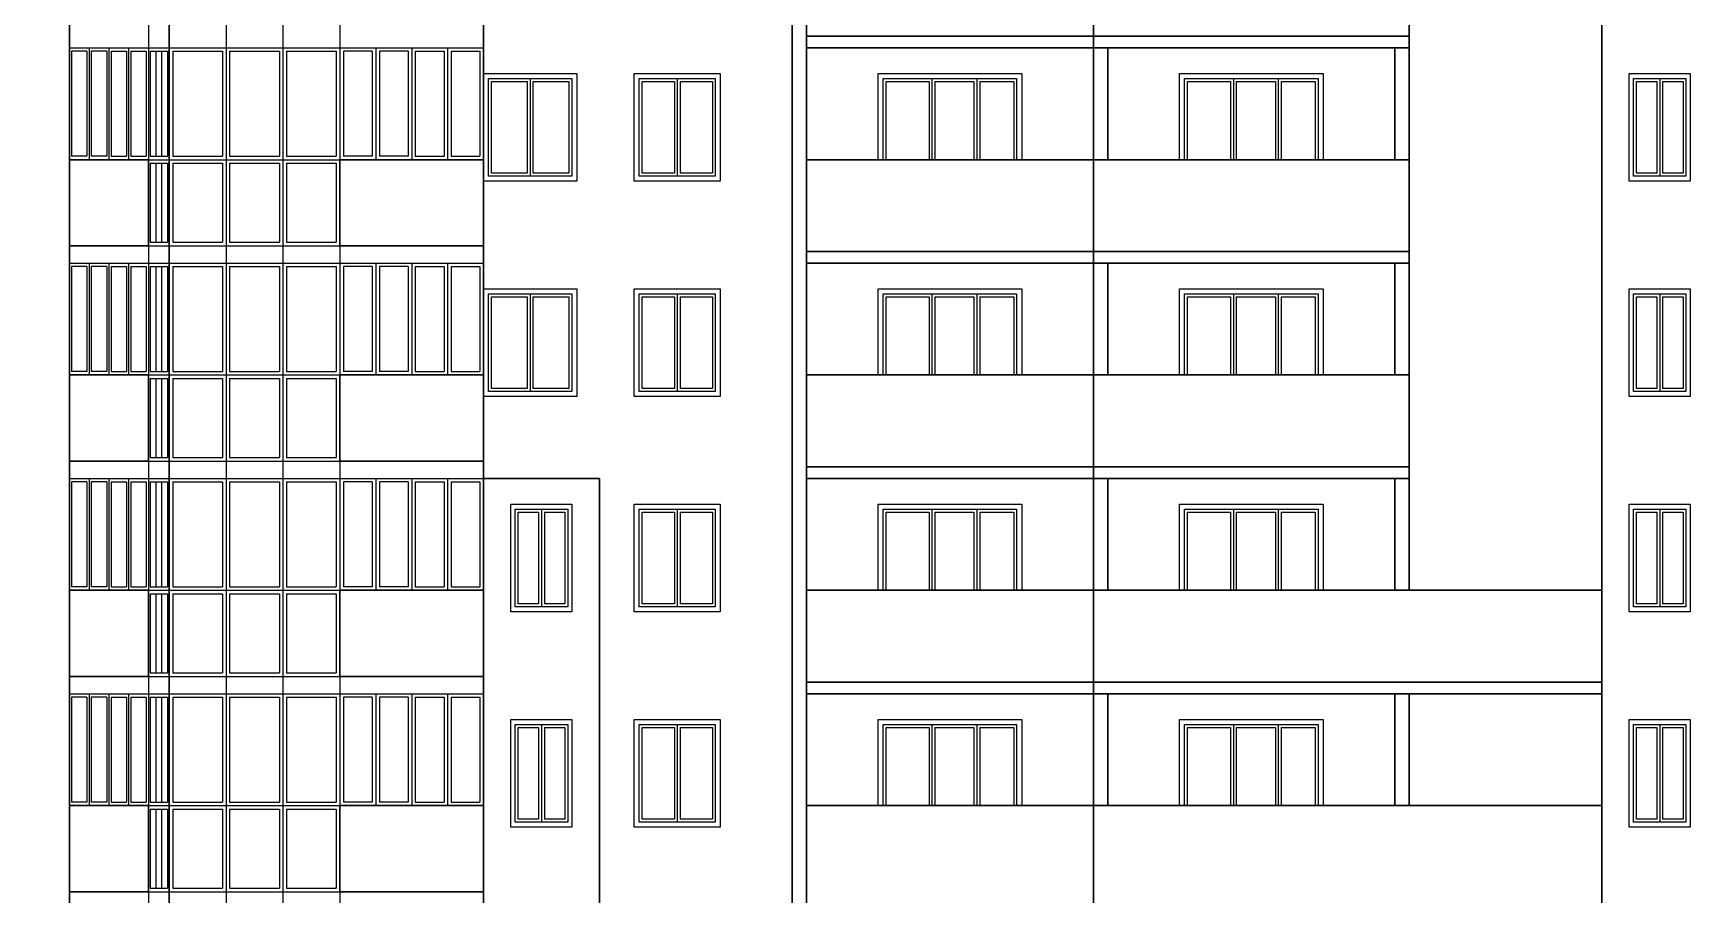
# Model space of a CAD drawing. Header units: inches. Extents: x -634 to 3638, y -6930911 to 5552.
# Drawn here: x 1970.87 to 1993.28, y 3409.74 to 3421.31 of the extents above; entities that cross this region are included whole.
import ezdxf

# ---------------------------------------------------------------- set-up
doc = ezdxf.new("R2010")
doc.units = ezdxf.units.IN
doc.header["$MEASUREMENT"] = 0
doc.linetypes.add('Dashed', pattern=[1128.888893, 564.444447, -564.444447])
for name, color, linetype, lineweight in [('ELEV', 134, 'Continuous', 18), ('фасады', 7, 'Continuous', 30), ('фасады2', 7, 'Continuous', 25)]:
    doc.layers.add(name, color=color, linetype=linetype, lineweight=lineweight)

msp = doc.modelspace()

# ---------------------------------------------------------------- hatches: boundary and pattern name
at = {"layer": 'ELEV', "linetype": 'Continuous'}
h = msp.add_hatch(dxfattribs=at)
h.set_pattern_fill('ANSI31', color=256, scale=0.01044, style=0)
h.set_pattern_definition([(45, (1262.311104, 3366.587935), (-0.02343928418428, 0.02343928418428), [])])
edge = h.paths.add_edge_path()
edge.add_ellipse((1445.78234, 3471.96182), major_axis=(0, 6932302.83262), ratio=0.00000001506, start_angle=89.999976115149, end_angle=270.000023884851)
edge.add_line((1445.67794, 3474.85168), (1445.67794, 3528.48347))
edge.add_line((1445.67794, 3528.48347), (1445.88675, 3528.48347))
edge.add_line((1445.88675, 3528.48347), (1445.88675, 3474.85168))

# ---------------------------------------------------------------- linework, layer by layer
at = {"layer": 'фасады', "color": 7, "ltscale": 100}
msp.add_line((1978.48253, 3415.33152), (1976.92272, 3415.33152), dxfattribs=at)
for points in [[(1971.35678, 3400.86201), (1971.35678, 3426.90714)], [(1972.69762, 3426.90714), (1972.69762, 3400.86201)], [(1976.92272, 3426.90714), (1976.92272, 3400.86201)]]:
    msp.add_lwpolyline(points, dxfattribs=at)
at = {"layer": 'фасады', "color": 7, "linetype": 'Dashed', "ltscale": 100}
for points in [[(1981.07065, 3424.01323), (1981.07065, 3421.11933)], [(1981.26358, 3424.01323), (1981.26358, 3421.11933)], [(1985.12211, 3424.01323), (1985.12211, 3421.11933)], [(1989.3665, 3424.01323), (1989.3665, 3421.11933)], [(1991.95462, 3424.01323), (1991.95462, 3421.11933)], [(1981.26358, 3421.27367), (1989.3665, 3421.27367)], [(1981.07065, 3421.11933), (1981.07065, 3418.22543)], [(1981.26358, 3421.11933), (1981.26358, 3418.22543)], [(1981.26358, 3421.11933), (1989.3665, 3421.11933)], [(1985.12211, 3421.11933), (1985.12211, 3418.22543)], [(1985.31504, 3421.11933), (1985.31504, 3419.6145)], [(1989.17358, 3421.11933), (1989.17358, 3419.6145)], [(1989.3665, 3421.11933), (1989.3665, 3418.22543)], [(1991.95462, 3421.11933), (1991.95462, 3418.22543)], [(1981.26358, 3419.6145), (1989.3665, 3419.6145)], [(1981.26358, 3418.37977), (1989.3665, 3418.37977)], [(1981.07065, 3418.22543), (1981.07065, 3415.33152)], [(1981.26358, 3418.22543), (1981.26358, 3415.33152)], [(1981.26358, 3418.22543), (1989.3665, 3418.22543)], [(1985.12211, 3418.22543), (1985.12211, 3415.33152)], [(1985.31504, 3418.22543), (1985.31504, 3416.7206)], [(1989.17358, 3418.22543), (1989.17358, 3416.7206)], [(1989.3665, 3418.22543), (1989.3665, 3415.33152)], [(1991.95462, 3418.22543), (1991.95462, 3415.33152)], [(1981.26358, 3416.7206), (1989.3665, 3416.7206)], [(1981.26358, 3415.48587), (1989.3665, 3415.48587)], [(1978.48253, 3415.33152), (1978.48253, 3412.43762)], [(1981.07065, 3415.33152), (1981.07065, 3412.43762)], [(1981.26358, 3415.33152), (1981.26358, 3412.43762)], [(1981.26358, 3415.33152), (1989.3665, 3415.33152)], [(1985.12211, 3415.33152), (1985.12211, 3412.43762)], [(1985.31504, 3415.33152), (1985.31504, 3413.82669)], [(1989.17358, 3415.33152), (1989.17358, 3413.82669)], [(1989.3665, 3415.33152), (1989.3665, 3413.82669)], [(1991.95462, 3415.33152), (1991.95462, 3412.43762)], [(1981.26358, 3413.82669), (1991.95462, 3413.82669)], [(1981.26358, 3412.59196), (1991.95462, 3412.59196)], [(1978.48253, 3412.43762), (1978.48253, 3409.54372)], [(1981.07065, 3412.43762), (1981.07065, 3409.54372)], [(1981.26358, 3412.43762), (1981.26358, 3409.54372)], [(1981.26358, 3412.43762), (1991.95462, 3412.43762)], [(1985.12211, 3412.43762), (1985.12211, 3409.54372)], [(1985.31504, 3412.43762), (1985.31504, 3410.93279)], [(1989.17358, 3412.43762), (1989.17358, 3410.93279)], [(1989.3665, 3412.43762), (1989.3665, 3410.93279)], [(1991.95462, 3412.43762), (1991.95462, 3409.54372)], [(1981.26358, 3410.93279), (1991.95462, 3410.93279)]]:
    msp.add_lwpolyline(points, dxfattribs=at)
at = {"layer": 'фасады', "color": 7, "ltscale": 100}
for points in [[(1971.35678, 3419.6145), (1972.41788, 3419.6145), (1972.41788, 3418.45694), (1971.35678, 3418.45694)], [(1976.92272, 3419.6145), (1974.99345, 3419.6145), (1974.99345, 3418.45694), (1976.92272, 3418.45694)], [(1971.35678, 3416.7206), (1972.41788, 3416.7206), (1972.41788, 3415.56304), (1971.35678, 3415.56304)], [(1976.92272, 3416.7206), (1974.99345, 3416.7206), (1974.99345, 3415.56304), (1976.92272, 3415.56304)], [(1971.35678, 3413.82669), (1972.41788, 3413.82669), (1972.41788, 3412.66913), (1971.35678, 3412.66913)], [(1976.92272, 3413.82669), (1974.99345, 3413.82669), (1974.99345, 3412.66913), (1976.92272, 3412.66913)], [(1971.35678, 3410.93279), (1972.41788, 3410.93279), (1972.41788, 3409.77523), (1971.35678, 3409.77523)], [(1976.92272, 3410.93279), (1974.99345, 3410.93279), (1974.99345, 3409.77523), (1976.92272, 3409.77523)]]:
    msp.add_lwpolyline(points, close=True, dxfattribs=at)
at = {"layer": 'фасады2', "color": 7, "ltscale": 100}
for p, q in [((1976.99025, 3420.70454), (1978.10922, 3420.70454)), ((1976.99025, 3419.39264), (1976.99025, 3420.70454)), ((1977.02883, 3419.43122), (1977.02883, 3420.66595)), ((1977.02883, 3420.66595), (1977.51115, 3420.66595)), ((1977.58832, 3420.66595), (1978.07064, 3420.66595)), ((1978.07064, 3420.66595), (1978.07064, 3419.43122)), ((1978.10922, 3420.70454), (1978.10922, 3419.39264)), ((1992.38243, 3419.39264), (1992.38243, 3420.70454)), ((1992.38243, 3420.70454), (1993.08662, 3420.70454)), ((1992.42102, 3419.43122), (1992.42102, 3420.66595)), ((1992.42102, 3420.66595), (1992.69594, 3420.66595)), ((1992.77311, 3420.66595), (1993.04803, 3420.66595)), ((1993.04803, 3420.66595), (1993.04803, 3419.43122)), ((1993.08662, 3420.70454), (1993.08662, 3419.39264)), ((1972.41788, 3419.6145), (1971.35678, 3419.6145)), ((1972.41788, 3419.6145), (1971.35678, 3419.6145)), ((1972.41788, 3419.6145), (1971.35678, 3419.6145)), ((1976.92272, 3419.6145), (1974.99345, 3419.6145)), ((1976.92272, 3419.6145), (1974.99345, 3419.6145)), ((1976.92272, 3419.6145), (1974.99345, 3419.6145)), ((1978.10922, 3419.39264), (1976.99025, 3419.39264)), ((1977.51115, 3419.43122), (1977.02883, 3419.43122)), ((1978.07064, 3419.43122), (1977.58832, 3419.43122)), ((1993.08662, 3419.39264), (1992.38243, 3419.39264)), ((1992.69594, 3419.43122), (1992.42102, 3419.43122)), ((1993.04803, 3419.43122), (1992.77311, 3419.43122)), ((1976.99025, 3417.81063), (1978.10922, 3417.81063)), ((1976.99025, 3416.49873), (1976.99025, 3417.81063)), ((1977.02883, 3416.53732), (1977.02883, 3417.77205)), ((1977.02883, 3417.77205), (1977.51115, 3417.77205)), ((1977.58832, 3417.77205), (1978.07064, 3417.77205)), ((1978.07064, 3417.77205), (1978.07064, 3416.53732)), ((1978.10922, 3417.81063), (1978.10922, 3416.49873)), ((1992.38243, 3416.49873), (1992.38243, 3417.81063)), ((1992.38243, 3417.81063), (1993.08662, 3417.81063)), ((1992.42102, 3416.53732), (1992.42102, 3417.77205)), ((1992.42102, 3417.77205), (1992.69594, 3417.77205)), ((1992.77311, 3417.77205), (1993.04803, 3417.77205)), ((1993.04803, 3417.77205), (1993.04803, 3416.53732)), ((1993.08662, 3417.81063), (1993.08662, 3416.49873)), ((1972.41788, 3416.7206), (1971.35678, 3416.7206)), ((1972.41788, 3416.7206), (1971.35678, 3416.7206)), ((1972.41788, 3416.7206), (1971.35678, 3416.7206)), ((1976.92272, 3416.7206), (1974.99345, 3416.7206)), ((1976.92272, 3416.7206), (1974.99345, 3416.7206)), ((1976.92272, 3416.7206), (1974.99345, 3416.7206)), ((1978.10922, 3416.49873), (1976.99025, 3416.49873)), ((1977.51115, 3416.53732), (1977.02883, 3416.53732)), ((1978.07064, 3416.53732), (1977.58832, 3416.53732)), ((1993.08662, 3416.49873), (1992.38243, 3416.49873)), ((1992.69594, 3416.53732), (1992.42102, 3416.53732)), ((1993.04803, 3416.53732), (1992.77311, 3416.53732)), ((1977.35054, 3413.60483), (1977.35054, 3414.91673)), ((1977.35054, 3414.91673), (1978.05472, 3414.91673)), ((1977.38912, 3413.64341), (1977.38912, 3414.87815)), ((1977.38912, 3414.87815), (1977.66404, 3414.87815)), ((1977.74121, 3414.87815), (1978.01613, 3414.87815)), ((1978.01613, 3414.87815), (1978.01613, 3413.64341)), ((1978.05472, 3414.91673), (1978.05472, 3413.60483)), ((1992.38243, 3413.60483), (1992.38243, 3414.91673)), ((1992.38243, 3414.91673), (1993.08662, 3414.91673)), ((1992.42102, 3413.64341), (1992.42102, 3414.87815)), ((1992.42102, 3414.87815), (1992.69594, 3414.87815)), ((1992.77311, 3414.87815), (1993.04803, 3414.87815)), ((1993.04803, 3414.87815), (1993.04803, 3413.64341)), ((1993.08662, 3414.91673), (1993.08662, 3413.60483)), ((1972.41788, 3413.82669), (1971.35678, 3413.82669)), ((1972.41788, 3413.82669), (1971.35678, 3413.82669)), ((1976.92272, 3413.82669), (1974.99345, 3413.82669)), ((1976.92272, 3413.82669), (1974.99345, 3413.82669)), ((1977.66404, 3413.64341), (1977.38912, 3413.64341)), ((1978.01613, 3413.64341), (1977.74121, 3413.64341)), ((1992.69594, 3413.64341), (1992.42102, 3413.64341)), ((1993.04803, 3413.64341), (1992.77311, 3413.64341)), ((1978.05472, 3413.60483), (1977.35054, 3413.60483)), ((1993.08662, 3413.60483), (1992.38243, 3413.60483)), ((1977.35054, 3410.71093), (1977.35054, 3412.02283)), ((1977.35054, 3412.02283), (1978.05472, 3412.02283)), ((1977.38912, 3410.74951), (1977.38912, 3411.98424)), ((1977.38912, 3411.98424), (1977.66404, 3411.98424)), ((1977.74121, 3411.98424), (1978.01613, 3411.98424)), ((1978.01613, 3411.98424), (1978.01613, 3410.74951)), ((1978.05472, 3412.02283), (1978.05472, 3410.71093)), ((1992.38243, 3410.71093), (1992.38243, 3412.02283)), ((1992.38243, 3412.02283), (1993.08662, 3412.02283)), ((1992.42102, 3410.74951), (1992.42102, 3411.98424)), ((1992.42102, 3411.98424), (1992.69594, 3411.98424)), ((1992.77311, 3411.98424), (1993.04803, 3411.98424)), ((1993.04803, 3411.98424), (1993.04803, 3410.74951)), ((1993.08662, 3412.02283), (1993.08662, 3410.71093)), ((1972.41788, 3410.93279), (1971.35678, 3410.93279)), ((1976.92272, 3410.93279), (1974.99345, 3410.93279)), ((1977.66404, 3410.74951), (1977.38912, 3410.74951)), ((1978.01613, 3410.74951), (1977.74121, 3410.74951)), ((1992.69594, 3410.74951), (1992.42102, 3410.74951)), ((1993.04803, 3410.74951), (1992.77311, 3410.74951)), ((1978.05472, 3410.71093), (1977.35054, 3410.71093)), ((1993.08662, 3410.71093), (1992.38243, 3410.71093))]:
    msp.add_line(p, q, dxfattribs=at)
at = {"layer": 'фасады2', "color": 7, "linetype": 'Dashed', "ltscale": 100}
for points in [[(1971.35678, 3424.01323), (1971.35678, 3421.11933)], [(1971.35678, 3424.01323), (1971.35678, 3421.11933)], [(1971.35678, 3424.01323), (1971.35678, 3421.11933)], [(1972.41788, 3424.01323), (1972.41788, 3421.11933)], [(1972.41788, 3424.01323), (1972.41788, 3421.11933)], [(1972.41788, 3424.01323), (1972.41788, 3421.11933)], [(1972.69762, 3424.01323), (1972.69762, 3421.11933)], [(1972.69762, 3424.01323), (1972.69762, 3421.11933)], [(1972.69762, 3424.01323), (1972.69762, 3421.11933)], [(1973.46258, 3424.01323), (1973.46258, 3421.11933)], [(1974.22753, 3424.01323), (1974.22753, 3421.11933)], [(1974.99345, 3424.01323), (1974.99345, 3421.11933)], [(1974.99345, 3424.01323), (1974.99345, 3421.11933)], [(1974.99345, 3424.01323), (1974.99345, 3421.11933)], [(1976.92272, 3424.01323), (1976.92272, 3421.11933)], [(1976.92272, 3424.01323), (1976.92272, 3421.11933)], [(1976.92272, 3424.01323), (1976.92272, 3421.11933)], [(1971.35678, 3421.11933), (1971.35678, 3418.22543)], [(1971.35678, 3421.11933), (1971.35678, 3418.22543)], [(1971.35678, 3421.11933), (1971.35678, 3418.22543)], [(1971.35678, 3421.11933), (1976.92272, 3421.11933)], [(1971.35678, 3421.11933), (1976.92272, 3421.11933)], [(1971.38572, 3421.0711), (1971.38572, 3419.66273)], [(1971.59312, 3421.0711), (1971.38572, 3421.0711)], [(1971.59312, 3421.0711), (1971.59312, 3419.66273)], [(1971.62206, 3421.11933), (1971.62206, 3419.6145)], [(1971.65099, 3421.0711), (1971.65099, 3419.66273)], [(1971.85839, 3421.0711), (1971.65099, 3421.0711)], [(1971.85839, 3421.0711), (1971.85839, 3419.66273)], [(1971.88733, 3421.11933), (1971.88733, 3419.6145)], [(1971.91627, 3421.0711), (1971.91627, 3419.66273)], [(1971.91627, 3421.0711), (1972.12367, 3421.0711)], [(1972.12367, 3421.0711), (1972.12367, 3419.66273)], [(1972.1526, 3421.11933), (1972.1526, 3419.6145)], [(1972.18154, 3421.0711), (1972.18154, 3419.66273)], [(1972.18154, 3421.0711), (1972.38894, 3421.0711)], [(1972.38894, 3421.0711), (1972.38894, 3419.66273)], [(1972.41788, 3421.11933), (1972.41788, 3418.22543)], [(1972.41788, 3421.11933), (1972.41788, 3418.22543)], [(1972.41788, 3421.11933), (1972.41788, 3418.22543)], [(1972.44199, 3421.0711), (1972.67351, 3421.0711)], [(1972.69762, 3421.11933), (1972.69762, 3418.22543)], [(1972.69762, 3421.11933), (1972.69762, 3418.22543)], [(1972.69762, 3421.11933), (1972.69762, 3418.22543)], [(1972.74585, 3421.0711), (1973.41435, 3421.0711)], [(1973.46258, 3421.11933), (1973.46258, 3418.22543)], [(1973.51081, 3421.0711), (1974.1793, 3421.0711)], [(1974.22753, 3421.11933), (1974.22753, 3418.22543)], [(1974.27576, 3421.0711), (1974.94426, 3421.0711)], [(1974.99345, 3421.11933), (1974.99345, 3418.22543)], [(1974.99345, 3421.11933), (1974.99345, 3418.22543)], [(1974.99345, 3421.11933), (1974.99345, 3418.22543)], [(1975.42754, 3421.0711), (1975.04168, 3421.0711)], [(1975.42754, 3421.0711), (1975.42754, 3419.66273)], [(1975.47577, 3421.11933), (1975.47577, 3419.6145)], [(1975.524, 3421.0711), (1975.524, 3419.66273)], [(1975.90986, 3421.0711), (1975.524, 3421.0711)], [(1975.90986, 3421.0711), (1975.90986, 3419.66273)], [(1975.95809, 3421.11933), (1975.95809, 3419.6145)], [(1976.00632, 3421.0711), (1976.00632, 3419.66273)], [(1976.00632, 3421.0711), (1976.39217, 3421.0711)], [(1976.39217, 3421.0711), (1976.39217, 3419.66273)], [(1976.4404, 3421.11933), (1976.4404, 3419.6145)], [(1976.48864, 3421.0711), (1976.48864, 3419.66273)], [(1976.48864, 3421.0711), (1976.87449, 3421.0711)], [(1976.92272, 3421.11933), (1976.92272, 3418.22543)], [(1976.92272, 3421.11933), (1976.92272, 3418.22543)], [(1976.92272, 3421.11933), (1976.92272, 3418.22543)], [(1982.22821, 3419.6145), (1982.22821, 3420.77206), (1984.15748, 3420.77206), (1984.15748, 3419.6145)], [(1982.29573, 3419.6145), (1982.29573, 3420.70454), (1984.08995, 3420.70454), (1984.08995, 3419.6145)], [(1982.33432, 3419.6145), (1982.33432, 3420.66595), (1982.9131, 3420.66595)], [(1982.9131, 3420.66595), (1982.9131, 3419.6145)], [(1982.95169, 3420.70454), (1982.95169, 3419.6145)], [(1982.99027, 3420.66595), (1982.99027, 3419.6145)], [(1982.99027, 3420.66595), (1983.516, 3420.66595)], [(1983.516, 3420.66595), (1983.516, 3419.6145)], [(1983.55458, 3420.70454), (1983.55458, 3419.6145)], [(1983.59317, 3420.66595), (1983.59317, 3419.6145)], [(1983.59317, 3420.66595), (1984.05137, 3420.66595), (1984.05137, 3419.6145)], [(1986.27967, 3419.6145), (1986.27967, 3420.77206), (1988.20894, 3420.77206), (1988.20894, 3419.6145)], [(1986.3472, 3419.6145), (1986.3472, 3420.70454), (1988.14142, 3420.70454), (1988.14142, 3419.6145)], [(1986.38578, 3419.6145), (1986.38578, 3420.66595), (1986.96456, 3420.66595)], [(1986.96456, 3420.66595), (1986.96456, 3419.6145)], [(1987.00315, 3420.70454), (1987.00315, 3419.6145)], [(1987.04174, 3420.66595), (1987.04174, 3419.6145)], [(1987.04174, 3420.66595), (1987.56746, 3420.66595)], [(1987.56746, 3420.66595), (1987.56746, 3419.6145)], [(1987.60605, 3420.70454), (1987.60605, 3419.6145)], [(1987.64463, 3420.66595), (1987.64463, 3419.6145)], [(1987.64463, 3420.66595), (1988.10283, 3420.66595), (1988.10283, 3419.6145)], [(1971.35678, 3419.6145), (1976.92272, 3419.6145)], [(1971.35678, 3419.6145), (1976.92272, 3419.6145)], [(1971.59312, 3419.66273), (1971.38572, 3419.66273)], [(1971.85839, 3419.66273), (1971.65099, 3419.66273)], [(1971.91627, 3419.66273), (1972.12367, 3419.66273)], [(1972.18154, 3419.66273), (1972.38894, 3419.66273)], [(1972.44199, 3419.66273), (1972.67351, 3419.66273)], [(1972.44199, 3419.56627), (1972.67351, 3419.56627)], [(1972.74585, 3419.66273), (1973.41435, 3419.66273)], [(1972.74585, 3419.56627), (1973.41435, 3419.56627)], [(1973.51081, 3419.66273), (1974.1793, 3419.66273)], [(1973.51081, 3419.56627), (1974.1793, 3419.56627)], [(1974.27576, 3419.66273), (1974.94426, 3419.66273)], [(1974.27576, 3419.56627), (1974.94426, 3419.56627)], [(1975.42754, 3419.66273), (1975.04168, 3419.66273)], [(1975.90986, 3419.66273), (1975.524, 3419.66273)], [(1976.00632, 3419.66273), (1976.39217, 3419.66273)], [(1976.48864, 3419.66273), (1976.87449, 3419.66273)], [(1972.41788, 3418.45694), (1974.99345, 3418.45694)], [(1972.44199, 3418.50517), (1972.67351, 3418.50517)], [(1972.74585, 3418.50517), (1973.41435, 3418.50517)], [(1973.51081, 3418.50517), (1974.1793, 3418.50517)], [(1974.27576, 3418.50517), (1974.94426, 3418.50517)], [(1971.35678, 3418.22543), (1971.35678, 3415.33152)], [(1971.35678, 3418.22543), (1971.35678, 3415.33152)], [(1971.35678, 3418.22543), (1971.35678, 3415.33152)], [(1971.35678, 3418.22543), (1976.92272, 3418.22543)], [(1971.35678, 3418.22543), (1976.92272, 3418.22543)], [(1971.38572, 3418.1772), (1971.38572, 3416.76883)], [(1971.59312, 3418.1772), (1971.38572, 3418.1772)], [(1971.59312, 3418.1772), (1971.59312, 3416.76883)], [(1971.62206, 3418.22543), (1971.62206, 3416.7206)], [(1971.65099, 3418.1772), (1971.65099, 3416.76883)], [(1971.85839, 3418.1772), (1971.65099, 3418.1772)], [(1971.85839, 3418.1772), (1971.85839, 3416.76883)], [(1971.88733, 3418.22543), (1971.88733, 3416.7206)], [(1971.91627, 3418.1772), (1971.91627, 3416.76883)], [(1971.91627, 3418.1772), (1972.12367, 3418.1772)], [(1972.12367, 3418.1772), (1972.12367, 3416.76883)], [(1972.1526, 3418.22543), (1972.1526, 3416.7206)], [(1972.18154, 3418.1772), (1972.18154, 3416.76883)], [(1972.18154, 3418.1772), (1972.38894, 3418.1772)], [(1972.38894, 3418.1772), (1972.38894, 3416.76883)], [(1972.41788, 3418.22543), (1972.41788, 3415.33152)], [(1972.41788, 3418.22543), (1972.41788, 3415.33152)], [(1972.41788, 3418.22543), (1972.41788, 3415.33152)], [(1972.44199, 3418.1772), (1972.67351, 3418.1772)], [(1972.69762, 3418.22543), (1972.69762, 3415.33152)], [(1972.69762, 3418.22543), (1972.69762, 3415.33152)], [(1972.69762, 3418.22543), (1972.69762, 3415.33152)], [(1972.74585, 3418.1772), (1973.41435, 3418.1772)], [(1973.46258, 3418.22543), (1973.46258, 3415.33152)], [(1973.51081, 3418.1772), (1974.1793, 3418.1772)], [(1974.22753, 3418.22543), (1974.22753, 3415.33152)], [(1974.27576, 3418.1772), (1974.94426, 3418.1772)], [(1974.99345, 3418.22543), (1974.99345, 3415.33152)], [(1974.99345, 3418.22543), (1974.99345, 3415.33152)], [(1974.99345, 3418.22543), (1974.99345, 3415.33152)], [(1975.42754, 3418.1772), (1975.04168, 3418.1772)], [(1975.42754, 3418.1772), (1975.42754, 3416.76883)], [(1975.47577, 3418.22543), (1975.47577, 3416.7206)], [(1975.524, 3418.1772), (1975.524, 3416.76883)], [(1975.90986, 3418.1772), (1975.524, 3418.1772)], [(1975.90986, 3418.1772), (1975.90986, 3416.76883)], [(1975.95809, 3418.22543), (1975.95809, 3416.7206)], [(1976.00632, 3418.1772), (1976.00632, 3416.76883)], [(1976.00632, 3418.1772), (1976.39217, 3418.1772)], [(1976.39217, 3418.1772), (1976.39217, 3416.76883)], [(1976.4404, 3418.22543), (1976.4404, 3416.7206)], [(1976.48864, 3418.1772), (1976.48864, 3416.76883)], [(1976.48864, 3418.1772), (1976.87449, 3418.1772)], [(1976.92272, 3418.22543), (1976.92272, 3415.33152)], [(1976.92272, 3418.22543), (1976.92272, 3415.33152)], [(1976.92272, 3418.22543), (1976.92272, 3415.33152)], [(1982.22821, 3416.7206), (1982.22821, 3417.87816), (1984.15748, 3417.87816), (1984.15748, 3416.7206)], [(1982.29573, 3416.7206), (1982.29573, 3417.81063), (1984.08995, 3417.81063), (1984.08995, 3416.7206)], [(1982.33432, 3416.7206), (1982.33432, 3417.77205), (1982.9131, 3417.77205)], [(1982.9131, 3417.77205), (1982.9131, 3416.7206)], [(1982.95169, 3417.81063), (1982.95169, 3416.7206)], [(1982.99027, 3417.77205), (1982.99027, 3416.7206)], [(1982.99027, 3417.77205), (1983.516, 3417.77205)], [(1983.516, 3417.77205), (1983.516, 3416.7206)], [(1983.55458, 3417.81063), (1983.55458, 3416.7206)], [(1983.59317, 3417.77205), (1983.59317, 3416.7206)], [(1983.59317, 3417.77205), (1984.05137, 3417.77205), (1984.05137, 3416.7206)], [(1986.27967, 3416.7206), (1986.27967, 3417.87816), (1988.20894, 3417.87816), (1988.20894, 3416.7206)], [(1986.3472, 3416.7206), (1986.3472, 3417.81063), (1988.14142, 3417.81063), (1988.14142, 3416.7206)], [(1986.38578, 3416.7206), (1986.38578, 3417.77205), (1986.96456, 3417.77205)], [(1986.96456, 3417.77205), (1986.96456, 3416.7206)], [(1987.00315, 3417.81063), (1987.00315, 3416.7206)], [(1987.04174, 3417.77205), (1987.04174, 3416.7206)], [(1987.04174, 3417.77205), (1987.56746, 3417.77205)], [(1987.56746, 3417.77205), (1987.56746, 3416.7206)], [(1987.60605, 3417.81063), (1987.60605, 3416.7206)], [(1987.64463, 3417.77205), (1987.64463, 3416.7206)], [(1987.64463, 3417.77205), (1988.10283, 3417.77205), (1988.10283, 3416.7206)], [(1971.59312, 3416.76883), (1971.38572, 3416.76883)], [(1971.85839, 3416.76883), (1971.65099, 3416.76883)], [(1971.91627, 3416.76883), (1972.12367, 3416.76883)], [(1972.18154, 3416.76883), (1972.38894, 3416.76883)], [(1972.44199, 3416.76883), (1972.67351, 3416.76883)], [(1972.74585, 3416.76883), (1973.41435, 3416.76883)], [(1973.51081, 3416.76883), (1974.1793, 3416.76883)], [(1974.27576, 3416.76883), (1974.94426, 3416.76883)], [(1975.42754, 3416.76883), (1975.04168, 3416.76883)], [(1975.90986, 3416.76883), (1975.524, 3416.76883)], [(1976.00632, 3416.76883), (1976.39217, 3416.76883)], [(1976.48864, 3416.76883), (1976.87449, 3416.76883)], [(1971.35678, 3416.7206), (1976.92272, 3416.7206)], [(1971.35678, 3416.7206), (1976.92272, 3416.7206)], [(1972.44199, 3416.67237), (1972.67351, 3416.67237)], [(1972.74585, 3416.67237), (1973.41435, 3416.67237)], [(1973.51081, 3416.67237), (1974.1793, 3416.67237)], [(1974.27576, 3416.67237), (1974.94426, 3416.67237)], [(1972.41788, 3415.56304), (1974.99345, 3415.56304)], [(1972.44199, 3415.61127), (1972.67351, 3415.61127)], [(1972.74585, 3415.61127), (1973.41435, 3415.61127)], [(1973.51081, 3415.61127), (1974.1793, 3415.61127)], [(1974.27576, 3415.61127), (1974.94426, 3415.61127)], [(1971.35678, 3415.33152), (1971.35678, 3412.43762)], [(1971.35678, 3415.33152), (1971.35678, 3412.43762)], [(1971.35678, 3415.33152), (1976.92272, 3415.33152)], [(1971.35678, 3415.33152), (1976.92272, 3415.33152)], [(1971.38572, 3415.28329), (1971.38572, 3413.87493)], [(1971.59312, 3415.28329), (1971.38572, 3415.28329)], [(1971.59312, 3415.28329), (1971.59312, 3413.87493)], [(1971.62206, 3415.33152), (1971.62206, 3413.82669)], [(1971.65099, 3415.28329), (1971.65099, 3413.87493)], [(1971.85839, 3415.28329), (1971.65099, 3415.28329)], [(1971.85839, 3415.28329), (1971.85839, 3413.87493)], [(1971.88733, 3415.33152), (1971.88733, 3413.82669)], [(1971.91627, 3415.28329), (1971.91627, 3413.87493)], [(1971.91627, 3415.28329), (1972.12367, 3415.28329)], [(1972.12367, 3415.28329), (1972.12367, 3413.87493)], [(1972.1526, 3415.33152), (1972.1526, 3413.82669)], [(1972.18154, 3415.28329), (1972.18154, 3413.87493)], [(1972.18154, 3415.28329), (1972.38894, 3415.28329)], [(1972.38894, 3415.28329), (1972.38894, 3413.87493)], [(1972.41788, 3415.33152), (1972.41788, 3412.43762)], [(1972.41788, 3415.33152), (1972.41788, 3412.43762)], [(1972.44199, 3415.28329), (1972.67351, 3415.28329)], [(1972.69762, 3415.33152), (1972.69762, 3412.43762)], [(1972.69762, 3415.33152), (1972.69762, 3412.43762)], [(1972.74585, 3415.28329), (1973.41435, 3415.28329)], [(1973.46258, 3415.33152), (1973.46258, 3412.43762)], [(1973.51081, 3415.28329), (1974.1793, 3415.28329)], [(1974.22753, 3415.33152), (1974.22753, 3412.43762)], [(1974.27576, 3415.28329), (1974.94426, 3415.28329)], [(1974.99345, 3415.33152), (1974.99345, 3412.43762)], [(1974.99345, 3415.33152), (1974.99345, 3412.43762)], [(1975.42754, 3415.28329), (1975.04168, 3415.28329)], [(1975.42754, 3415.28329), (1975.42754, 3413.87493)], [(1975.47577, 3415.33152), (1975.47577, 3413.82669)], [(1975.524, 3415.28329), (1975.524, 3413.87493)], [(1975.90986, 3415.28329), (1975.524, 3415.28329)], [(1975.90986, 3415.28329), (1975.90986, 3413.87493)], [(1975.95809, 3415.33152), (1975.95809, 3413.82669)], [(1976.00632, 3415.28329), (1976.00632, 3413.87493)], [(1976.00632, 3415.28329), (1976.39217, 3415.28329)], [(1976.39217, 3415.28329), (1976.39217, 3413.87493)], [(1976.4404, 3415.33152), (1976.4404, 3413.82669)], [(1976.48864, 3415.28329), (1976.48864, 3413.87493)], [(1976.48864, 3415.28329), (1976.87449, 3415.28329)], [(1976.92272, 3415.33152), (1976.92272, 3412.43762)], [(1976.92272, 3415.33152), (1976.92272, 3412.43762)], [(1982.22821, 3413.82669), (1982.22821, 3414.98426), (1984.15748, 3414.98426), (1984.15748, 3413.82669)], [(1986.27967, 3413.82669), (1986.27967, 3414.98426), (1988.20894, 3414.98426), (1988.20894, 3413.82669)], [(1982.29573, 3413.82669), (1982.29573, 3414.91673), (1984.08995, 3414.91673), (1984.08995, 3413.82669)], [(1982.33432, 3413.82669), (1982.33432, 3414.87815), (1982.9131, 3414.87815)], [(1982.9131, 3414.87815), (1982.9131, 3413.82669)], [(1982.95169, 3414.91673), (1982.95169, 3413.82669)], [(1982.99027, 3414.87815), (1982.99027, 3413.82669)], [(1982.99027, 3414.87815), (1983.516, 3414.87815)], [(1983.516, 3414.87815), (1983.516, 3413.82669)], [(1983.55458, 3414.91673), (1983.55458, 3413.82669)], [(1983.59317, 3414.87815), (1983.59317, 3413.82669)], [(1983.59317, 3414.87815), (1984.05137, 3414.87815), (1984.05137, 3413.82669)], [(1986.3472, 3413.82669), (1986.3472, 3414.91673), (1988.14142, 3414.91673), (1988.14142, 3413.82669)], [(1986.38578, 3413.82669), (1986.38578, 3414.87815), (1986.96456, 3414.87815)], [(1986.96456, 3414.87815), (1986.96456, 3413.82669)], [(1987.00315, 3414.91673), (1987.00315, 3413.82669)], [(1987.04174, 3414.87815), (1987.04174, 3413.82669)], [(1987.04174, 3414.87815), (1987.56746, 3414.87815)], [(1987.56746, 3414.87815), (1987.56746, 3413.82669)], [(1987.60605, 3414.91673), (1987.60605, 3413.82669)], [(1987.64463, 3414.87815), (1987.64463, 3413.82669)], [(1987.64463, 3414.87815), (1988.10283, 3414.87815), (1988.10283, 3413.82669)], [(1971.59312, 3413.87493), (1971.38572, 3413.87493)], [(1971.85839, 3413.87493), (1971.65099, 3413.87493)], [(1971.91627, 3413.87493), (1972.12367, 3413.87493)], [(1972.18154, 3413.87493), (1972.38894, 3413.87493)], [(1972.44199, 3413.87493), (1972.67351, 3413.87493)], [(1972.74585, 3413.87493), (1973.41435, 3413.87493)], [(1973.51081, 3413.87493), (1974.1793, 3413.87493)], [(1974.27576, 3413.87493), (1974.94426, 3413.87493)], [(1975.42754, 3413.87493), (1975.04168, 3413.87493)], [(1975.90986, 3413.87493), (1975.524, 3413.87493)], [(1976.00632, 3413.87493), (1976.39217, 3413.87493)], [(1976.48864, 3413.87493), (1976.87449, 3413.87493)], [(1971.35678, 3413.82669), (1976.92272, 3413.82669)], [(1971.35678, 3413.82669), (1976.92272, 3413.82669)], [(1972.44199, 3413.77846), (1972.67351, 3413.77846)], [(1972.74585, 3413.77846), (1973.41435, 3413.77846)], [(1973.51081, 3413.77846), (1974.1793, 3413.77846)], [(1974.27576, 3413.77846), (1974.94426, 3413.77846)], [(1972.41788, 3412.66913), (1974.99345, 3412.66913)], [(1972.44199, 3412.71737), (1972.67351, 3412.71737)], [(1972.74585, 3412.71737), (1973.41435, 3412.71737)], [(1973.51081, 3412.71737), (1974.1793, 3412.71737)], [(1974.27576, 3412.71737), (1974.94426, 3412.71737)], [(1971.35678, 3412.43762), (1971.35678, 3409.54372)], [(1971.35678, 3412.43762), (1976.92272, 3412.43762)], [(1971.38572, 3412.38939), (1971.38572, 3410.98102)], [(1971.59312, 3412.38939), (1971.38572, 3412.38939)], [(1971.59312, 3412.38939), (1971.59312, 3410.98102)], [(1971.62206, 3412.43762), (1971.62206, 3410.93279)], [(1971.65099, 3412.38939), (1971.65099, 3410.98102)], [(1971.85839, 3412.38939), (1971.65099, 3412.38939)], [(1971.85839, 3412.38939), (1971.85839, 3410.98102)], [(1971.88733, 3412.43762), (1971.88733, 3410.93279)], [(1971.91627, 3412.38939), (1971.91627, 3410.98102)], [(1971.91627, 3412.38939), (1972.12367, 3412.38939)], [(1972.12367, 3412.38939), (1972.12367, 3410.98102)], [(1972.1526, 3412.43762), (1972.1526, 3410.93279)], [(1972.18154, 3412.38939), (1972.18154, 3410.98102)], [(1972.18154, 3412.38939), (1972.38894, 3412.38939)], [(1972.38894, 3412.38939), (1972.38894, 3410.98102)], [(1972.41788, 3412.43762), (1972.41788, 3409.54372)], [(1972.44199, 3412.38939), (1972.67351, 3412.38939)], [(1972.69762, 3412.43762), (1972.69762, 3409.54372)], [(1972.74585, 3412.38939), (1973.41435, 3412.38939)], [(1973.46258, 3412.43762), (1973.46258, 3409.54372)], [(1973.51081, 3412.38939), (1974.1793, 3412.38939)], [(1974.22753, 3412.43762), (1974.22753, 3409.54372)], [(1974.27576, 3412.38939), (1974.94426, 3412.38939)], [(1974.99345, 3412.43762), (1974.99345, 3409.54372)], [(1975.42754, 3412.38939), (1975.04168, 3412.38939)], [(1975.42754, 3412.38939), (1975.42754, 3410.98102)], [(1975.47577, 3412.43762), (1975.47577, 3410.93279)], [(1975.524, 3412.38939), (1975.524, 3410.98102)], [(1975.90986, 3412.38939), (1975.524, 3412.38939)], [(1975.90986, 3412.38939), (1975.90986, 3410.98102)], [(1975.95809, 3412.43762), (1975.95809, 3410.93279)], [(1976.00632, 3412.38939), (1976.00632, 3410.98102)], [(1976.00632, 3412.38939), (1976.39217, 3412.38939)], [(1976.39217, 3412.38939), (1976.39217, 3410.98102)], [(1976.4404, 3412.43762), (1976.4404, 3410.93279)], [(1976.48864, 3412.38939), (1976.48864, 3410.98102)], [(1976.48864, 3412.38939), (1976.87449, 3412.38939)], [(1976.92272, 3412.43762), (1976.92272, 3409.54372)], [(1982.22821, 3410.93279), (1982.22821, 3412.09035), (1984.15748, 3412.09035), (1984.15748, 3410.93279)], [(1986.27967, 3410.93279), (1986.27967, 3412.09035), (1988.20894, 3412.09035), (1988.20894, 3410.93279)], [(1982.29573, 3410.93279), (1982.29573, 3412.02283), (1984.08995, 3412.02283), (1984.08995, 3410.93279)], [(1982.33432, 3410.93279), (1982.33432, 3411.98424), (1982.9131, 3411.98424)], [(1982.9131, 3411.98424), (1982.9131, 3410.93279)], [(1982.95169, 3412.02283), (1982.95169, 3410.93279)], [(1982.99027, 3411.98424), (1982.99027, 3410.93279)], [(1982.99027, 3411.98424), (1983.516, 3411.98424)], [(1983.516, 3411.98424), (1983.516, 3410.93279)], [(1983.55458, 3412.02283), (1983.55458, 3410.93279)], [(1983.59317, 3411.98424), (1983.59317, 3410.93279)], [(1983.59317, 3411.98424), (1984.05137, 3411.98424), (1984.05137, 3410.93279)], [(1986.3472, 3410.93279), (1986.3472, 3412.02283), (1988.14142, 3412.02283), (1988.14142, 3410.93279)], [(1986.38578, 3410.93279), (1986.38578, 3411.98424), (1986.96456, 3411.98424)], [(1986.96456, 3411.98424), (1986.96456, 3410.93279)], [(1987.00315, 3412.02283), (1987.00315, 3410.93279)], [(1987.04174, 3411.98424), (1987.04174, 3410.93279)], [(1987.04174, 3411.98424), (1987.56746, 3411.98424)], [(1987.56746, 3411.98424), (1987.56746, 3410.93279)], [(1987.60605, 3412.02283), (1987.60605, 3410.93279)], [(1987.64463, 3411.98424), (1987.64463, 3410.93279)], [(1987.64463, 3411.98424), (1988.10283, 3411.98424), (1988.10283, 3410.93279)], [(1971.59312, 3410.98102), (1971.38572, 3410.98102)], [(1971.85839, 3410.98102), (1971.65099, 3410.98102)], [(1971.91627, 3410.98102), (1972.12367, 3410.98102)], [(1972.18154, 3410.98102), (1972.38894, 3410.98102)], [(1972.44199, 3410.98102), (1972.67351, 3410.98102)], [(1972.74585, 3410.98102), (1973.41435, 3410.98102)], [(1973.51081, 3410.98102), (1974.1793, 3410.98102)], [(1974.27576, 3410.98102), (1974.94426, 3410.98102)], [(1975.42754, 3410.98102), (1975.04168, 3410.98102)], [(1975.90986, 3410.98102), (1975.524, 3410.98102)], [(1976.00632, 3410.98102), (1976.39217, 3410.98102)], [(1976.48864, 3410.98102), (1976.87449, 3410.98102)], [(1971.35678, 3410.93279), (1976.92272, 3410.93279)], [(1971.35678, 3410.93279), (1976.92272, 3410.93279)], [(1972.44199, 3410.88456), (1972.67351, 3410.88456)], [(1972.74585, 3410.88456), (1973.41435, 3410.88456)], [(1973.51081, 3410.88456), (1974.1793, 3410.88456)], [(1974.27576, 3410.88456), (1974.94426, 3410.88456)], [(1972.44199, 3409.82346), (1972.67351, 3409.82346)], [(1972.74585, 3409.82346), (1973.41435, 3409.82346)], [(1973.51081, 3409.82346), (1974.1793, 3409.82346)], [(1974.27576, 3409.82346), (1974.94426, 3409.82346)], [(1972.41788, 3409.77523), (1972.41788, 3406.88133)], [(1972.41788, 3409.77523), (1974.99345, 3409.77523)]]:
    msp.add_lwpolyline(points, dxfattribs=at)
at = {"layer": 'фасады2', "color": 7, "ltscale": 100}
for points in [[(1974.99345, 3424.01323), (1974.99345, 3421.11933)], [(1972.44199, 3421.0711), (1972.44199, 3419.66273)], [(1972.51917, 3421.0711), (1972.51917, 3419.66273)], [(1972.59634, 3421.0711), (1972.59634, 3419.66273)], [(1972.67351, 3421.0711), (1972.67351, 3419.66273)], [(1972.74585, 3421.0711), (1972.74585, 3419.66273)], [(1973.41435, 3421.0711), (1973.41435, 3419.66273)], [(1973.51081, 3421.0711), (1973.51081, 3419.66273)], [(1974.1793, 3421.0711), (1974.1793, 3419.66273)], [(1974.27576, 3421.0711), (1974.27576, 3419.66273)], [(1974.94426, 3421.0711), (1974.94426, 3419.66273)], [(1974.99345, 3421.11933), (1974.99345, 3418.22543)], [(1975.04168, 3421.0711), (1975.04168, 3419.66273)], [(1976.87449, 3421.0711), (1976.87449, 3419.66273)], [(1977.51115, 3420.66595), (1977.51115, 3419.43122)], [(1977.54973, 3420.70454), (1977.54973, 3419.39264)], [(1977.58832, 3420.66595), (1977.58832, 3419.43122)], [(1979.48865, 3419.43122), (1979.05456, 3419.43122), (1979.05456, 3420.66595), (1979.48865, 3420.66595)], [(1979.48865, 3420.66595), (1979.48865, 3419.43122)], [(1979.52723, 3420.70454), (1979.52723, 3419.39264)], [(1979.56582, 3420.66595), (1979.9999, 3420.66595), (1979.9999, 3419.43122), (1979.56582, 3419.43122)], [(1979.56582, 3420.66595), (1979.56582, 3419.43122)], [(1992.69594, 3420.66595), (1992.69594, 3419.43122)], [(1992.69594, 3420.66595), (1992.69594, 3419.43122)], [(1992.73453, 3420.70454), (1992.73453, 3419.39264)], [(1992.77311, 3420.66595), (1992.77311, 3419.43122)], [(1972.44199, 3419.56627), (1972.44199, 3418.50517)], [(1972.51917, 3419.56627), (1972.51917, 3418.50517)], [(1972.59634, 3419.56627), (1972.59634, 3418.50517)], [(1972.67351, 3419.56627), (1972.67351, 3418.50517)], [(1972.74585, 3419.56627), (1972.74585, 3418.50517)], [(1973.41435, 3419.56627), (1973.41435, 3418.50517)], [(1973.51081, 3419.56627), (1973.51081, 3418.50517)], [(1974.1793, 3419.56627), (1974.1793, 3418.50517)], [(1974.27576, 3419.56627), (1974.27576, 3418.50517)], [(1974.94426, 3419.56627), (1974.94426, 3418.50517)], [(1972.44199, 3418.1772), (1972.44199, 3416.76883)], [(1972.51917, 3418.1772), (1972.51917, 3416.76883)], [(1972.59634, 3418.1772), (1972.59634, 3416.76883)], [(1972.67351, 3418.1772), (1972.67351, 3416.76883)], [(1972.74585, 3418.1772), (1972.74585, 3416.76883)], [(1973.41435, 3418.1772), (1973.41435, 3416.76883)], [(1973.51081, 3418.1772), (1973.51081, 3416.76883)], [(1974.1793, 3418.1772), (1974.1793, 3416.76883)], [(1974.27576, 3418.1772), (1974.27576, 3416.76883)], [(1974.94426, 3418.1772), (1974.94426, 3416.76883)], [(1974.99345, 3418.22543), (1974.99345, 3415.33152)], [(1975.04168, 3418.1772), (1975.04168, 3416.76883)], [(1976.87449, 3418.1772), (1976.87449, 3416.76883)], [(1977.51115, 3417.77205), (1977.51115, 3416.53732)], [(1977.54973, 3417.81063), (1977.54973, 3416.49873)], [(1977.58832, 3417.77205), (1977.58832, 3416.53732)], [(1979.48865, 3416.53732), (1979.05456, 3416.53732), (1979.05456, 3417.77205), (1979.48865, 3417.77205)], [(1979.48865, 3417.77205), (1979.48865, 3416.53732)], [(1979.52723, 3417.81063), (1979.52723, 3416.49873)], [(1979.56582, 3417.77205), (1979.9999, 3417.77205), (1979.9999, 3416.53732), (1979.56582, 3416.53732)], [(1979.56582, 3417.77205), (1979.56582, 3416.53732)], [(1992.69594, 3417.77205), (1992.69594, 3416.53732)], [(1992.69594, 3417.77205), (1992.69594, 3416.53732)], [(1992.73453, 3417.81063), (1992.73453, 3416.49873)], [(1992.77311, 3417.77205), (1992.77311, 3416.53732)], [(1972.44199, 3416.67237), (1972.44199, 3415.61127)], [(1972.51917, 3416.67237), (1972.51917, 3415.61127)], [(1972.59634, 3416.67237), (1972.59634, 3415.61127)], [(1972.67351, 3416.67237), (1972.67351, 3415.61127)], [(1972.74585, 3416.67237), (1972.74585, 3415.61127)], [(1973.41435, 3416.67237), (1973.41435, 3415.61127)], [(1973.51081, 3416.67237), (1973.51081, 3415.61127)], [(1974.1793, 3416.67237), (1974.1793, 3415.61127)], [(1974.27576, 3416.67237), (1974.27576, 3415.61127)], [(1974.94426, 3416.67237), (1974.94426, 3415.61127)], [(1972.44199, 3415.28329), (1972.44199, 3413.87493)], [(1972.51917, 3415.28329), (1972.51917, 3413.87493)], [(1972.59634, 3415.28329), (1972.59634, 3413.87493)], [(1972.67351, 3415.28329), (1972.67351, 3413.87493)], [(1972.74585, 3415.28329), (1972.74585, 3413.87493)], [(1973.41435, 3415.28329), (1973.41435, 3413.87493)], [(1973.51081, 3415.28329), (1973.51081, 3413.87493)], [(1974.1793, 3415.28329), (1974.1793, 3413.87493)], [(1974.27576, 3415.28329), (1974.27576, 3413.87493)], [(1974.94426, 3415.28329), (1974.94426, 3413.87493)], [(1974.99345, 3415.33152), (1974.99345, 3412.43762)], [(1975.04168, 3415.28329), (1975.04168, 3413.87493)], [(1976.87449, 3415.28329), (1976.87449, 3413.87493)], [(1977.66404, 3414.87815), (1977.66404, 3413.64341)], [(1977.66404, 3414.87815), (1977.66404, 3413.64341)], [(1977.70263, 3414.91673), (1977.70263, 3413.60483)], [(1977.74121, 3414.87815), (1977.74121, 3413.64341)], [(1979.48865, 3413.64341), (1979.05456, 3413.64341), (1979.05456, 3414.87815), (1979.48865, 3414.87815)], [(1979.48865, 3414.87815), (1979.48865, 3413.64341)], [(1979.52723, 3414.91673), (1979.52723, 3413.60483)], [(1979.56582, 3414.87815), (1979.9999, 3414.87815), (1979.9999, 3413.64341), (1979.56582, 3413.64341)], [(1979.56582, 3414.87815), (1979.56582, 3413.64341)], [(1992.69594, 3414.87815), (1992.69594, 3413.64341)], [(1992.69594, 3414.87815), (1992.69594, 3413.64341)], [(1992.73453, 3414.91673), (1992.73453, 3413.60483)], [(1992.77311, 3414.87815), (1992.77311, 3413.64341)], [(1972.44199, 3413.77846), (1972.44199, 3412.71737)], [(1972.51917, 3413.77846), (1972.51917, 3412.71737)], [(1972.59634, 3413.77846), (1972.59634, 3412.71737)], [(1972.67351, 3413.77846), (1972.67351, 3412.71737)], [(1972.74585, 3413.77846), (1972.74585, 3412.71737)], [(1973.41435, 3413.77846), (1973.41435, 3412.71737)], [(1973.51081, 3413.77846), (1973.51081, 3412.71737)], [(1974.1793, 3413.77846), (1974.1793, 3412.71737)], [(1974.27576, 3413.77846), (1974.27576, 3412.71737)], [(1974.94426, 3413.77846), (1974.94426, 3412.71737)], [(1972.44199, 3412.38939), (1972.44199, 3410.98102)], [(1972.51917, 3412.38939), (1972.51917, 3410.98102)], [(1972.59634, 3412.38939), (1972.59634, 3410.98102)], [(1972.67351, 3412.38939), (1972.67351, 3410.98102)], [(1972.74585, 3412.38939), (1972.74585, 3410.98102)], [(1973.41435, 3412.38939), (1973.41435, 3410.98102)], [(1973.51081, 3412.38939), (1973.51081, 3410.98102)], [(1974.1793, 3412.38939), (1974.1793, 3410.98102)], [(1974.27576, 3412.38939), (1974.27576, 3410.98102)], [(1974.94426, 3412.38939), (1974.94426, 3410.98102)], [(1974.99345, 3412.43762), (1974.99345, 3409.54372)], [(1975.04168, 3412.38939), (1975.04168, 3410.98102)], [(1976.87449, 3412.38939), (1976.87449, 3410.98102)], [(1977.66404, 3411.98424), (1977.66404, 3410.74951)], [(1977.66404, 3411.98424), (1977.66404, 3410.74951)], [(1977.70263, 3412.02283), (1977.70263, 3410.71093)], [(1977.74121, 3411.98424), (1977.74121, 3410.74951)], [(1979.48865, 3410.74951), (1979.05456, 3410.74951), (1979.05456, 3411.98424), (1979.48865, 3411.98424)], [(1979.48865, 3411.98424), (1979.48865, 3410.74951)], [(1979.52723, 3412.02283), (1979.52723, 3410.71093)], [(1979.56582, 3411.98424), (1979.9999, 3411.98424), (1979.9999, 3410.74951), (1979.56582, 3410.74951)], [(1979.56582, 3411.98424), (1979.56582, 3410.74951)], [(1992.69594, 3411.98424), (1992.69594, 3410.74951)], [(1992.69594, 3411.98424), (1992.69594, 3410.74951)], [(1992.73453, 3412.02283), (1992.73453, 3410.71093)], [(1992.77311, 3411.98424), (1992.77311, 3410.74951)], [(1972.44199, 3410.88456), (1972.44199, 3409.82346)], [(1972.51917, 3410.88456), (1972.51917, 3409.82346)], [(1972.59634, 3410.88456), (1972.59634, 3409.82346)], [(1972.67351, 3410.88456), (1972.67351, 3409.82346)], [(1972.74585, 3410.88456), (1972.74585, 3409.82346)], [(1973.41435, 3410.88456), (1973.41435, 3409.82346)], [(1973.51081, 3410.88456), (1973.51081, 3409.82346)], [(1974.1793, 3410.88456), (1974.1793, 3409.82346)], [(1974.27576, 3410.88456), (1974.27576, 3409.82346)], [(1974.94426, 3410.88456), (1974.94426, 3409.82346)]]:
    msp.add_lwpolyline(points, dxfattribs=at)
for points in [[(1976.92272, 3420.77206), (1978.17675, 3420.77206), (1978.17675, 3419.32511), (1976.92272, 3419.32511)], [(1978.94845, 3420.77206), (1980.10601, 3420.77206), (1980.10601, 3419.32511), (1978.94845, 3419.32511)], [(1979.01598, 3420.70454), (1980.03849, 3420.70454), (1980.03849, 3419.39264), (1979.01598, 3419.39264)], [(1992.32456, 3420.77206), (1993.14449, 3420.77206), (1993.14449, 3419.32511), (1992.32456, 3419.32511)], [(1976.92272, 3417.87816), (1978.17675, 3417.87816), (1978.17675, 3416.43121), (1976.92272, 3416.43121)], [(1978.94845, 3417.87816), (1980.10601, 3417.87816), (1980.10601, 3416.43121), (1978.94845, 3416.43121)], [(1979.01598, 3417.81063), (1980.03849, 3417.81063), (1980.03849, 3416.49873), (1979.01598, 3416.49873)], [(1992.32456, 3417.87816), (1993.14449, 3417.87816), (1993.14449, 3416.43121), (1992.32456, 3416.43121)], [(1977.29266, 3414.98426), (1978.1126, 3414.98426), (1978.1126, 3413.5373), (1977.29266, 3413.5373)], [(1978.94845, 3414.98426), (1980.10601, 3414.98426), (1980.10601, 3413.5373), (1978.94845, 3413.5373)], [(1992.32456, 3414.98426), (1993.14449, 3414.98426), (1993.14449, 3413.5373), (1992.32456, 3413.5373)], [(1979.01598, 3414.91673), (1980.03849, 3414.91673), (1980.03849, 3413.60483), (1979.01598, 3413.60483)], [(1977.29266, 3412.09035), (1978.1126, 3412.09035), (1978.1126, 3410.6434), (1977.29266, 3410.6434)], [(1978.94845, 3412.09035), (1980.10601, 3412.09035), (1980.10601, 3410.6434), (1978.94845, 3410.6434)], [(1992.32456, 3412.09035), (1993.14449, 3412.09035), (1993.14449, 3410.6434), (1992.32456, 3410.6434)], [(1979.01598, 3412.02283), (1980.03849, 3412.02283), (1980.03849, 3410.71093), (1979.01598, 3410.71093)]]:
    msp.add_lwpolyline(points, close=True, dxfattribs=at)

doc.saveas('drawing.dxf')
